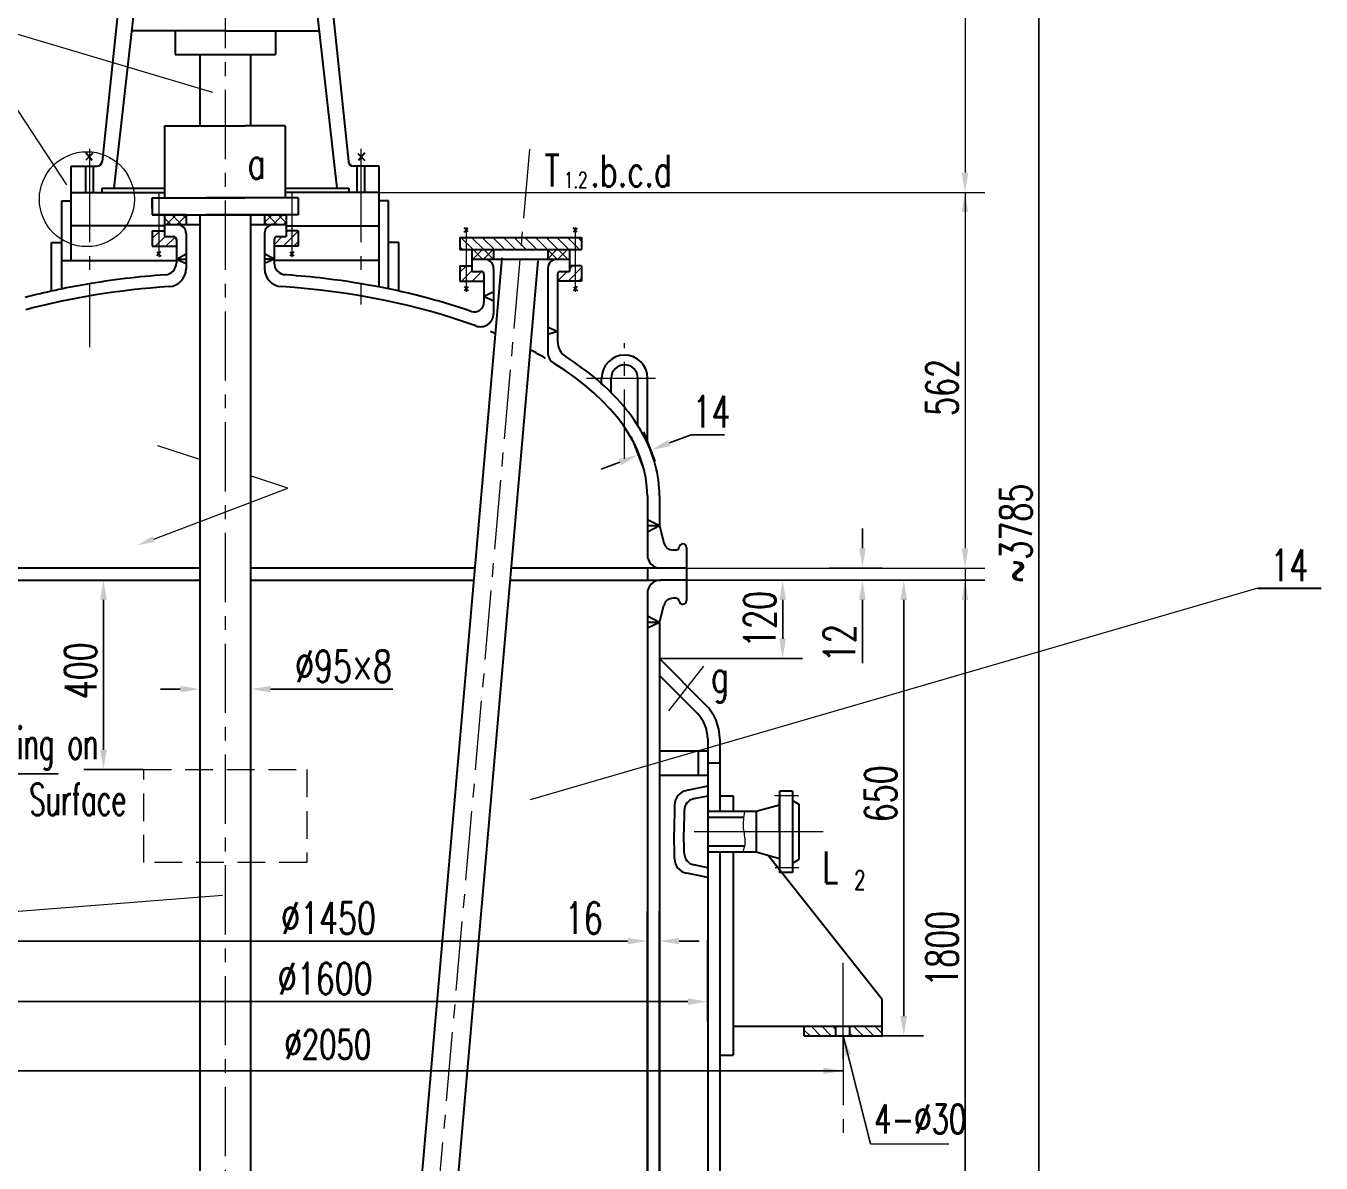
# Model space of a CAD drawing. Extents: x 0 to 594, y 0 to 841.
# Drawn here: x 141.7 to 305.3, y 552.5 to 696.2 of the extents above; entities that cross this region are included whole.
import ezdxf

# ---------------------------------------------------------------- set-up
doc = ezdxf.new("R2010")
doc.units = 0
doc.header["$LTSCALE"] = 7
doc.header["$MEASUREMENT"] = 0
for name, pattern in [('CENTER', [2, 1.25, -0.25, 0.25, -0.25]), ('CENTERX2', [101.6, 63.5, -12.7, 12.7, -12.7]), ('DASHED', [0.75, 0.5, -0.25])]:
    doc.linetypes.add(name, pattern=pattern)
doc.layers.get('0').update_dxf_attribs({"linetype": 'CONTINUOUS', "lineweight": 30})
doc.layers.get('DEFPOINTS').update_dxf_attribs({"color": 2, "linetype": 'DASHED', "lineweight": 13})
for name, color, linetype, lineweight in [('CEN', 1, 'CENTER', 13), ('DIM', 4, 'CONTINUOUS', 13), ('FULL', 7, 'CONTINUOUS', 30), ('THIN', 3, 'CONTINUOUS', 13), ('斜线', 6, 'CONTINUOUS', 13)]:
    doc.layers.add(name, color=color, linetype=linetype, lineweight=lineweight)
doc.styles.add('HZ4', font='romans.shx', dxfattribs={"width": 0.7, "height": 4, "bigfont": 'hztxt.shx'})
doc.styles.add('RMO3', font='romans.shx', dxfattribs={"width": 0.7, "height": 3})
doc.styles.add('RMO4', font='romans.shx', dxfattribs={"width": 0.7, "height": 4})
doc.styles.get("Standard").update_dxf_attribs({"font": 'SIMFANG.TTF', "width": 0.7, "height": 6})
doc.dimstyles.get("Standard").update_dxf_attribs({"dimtxt": 0.18, "dimasz": 0.18, "dimexe": 0.18, "dimexo": 0.0625, "dimgap": 0.09, "dimtad": 0, "dimtih": 1, "dimtoh": 1, "dimdec": 4, "dimzin": 0, "dimdsep": 46, "dimtxsty": 'Standard', "dimcen": 0.09, "dimadec": 0, "dimazin": 0, "dimtfac": 1, "dimtdec": 4, "dimtofl": 0, "dimtmove": 0, "dimatfit": 3, "dimfxl": 0, "dimtolj": 1, "dimtzin": 0, "dimarcsym": 0})
pattern_1 = [(135, (19.6307, 139.3823), (-0.6734323, -0.6734323), []), (225, (19.6307, 139.3823), (0.6734323, -0.6734323), [])]
pattern_2 = [(45, (19.6307, 139.3823), (-0.6734323, 0.6734323), [])]

# ---------------------------------------------------------------- blocks, each defined once
blk = doc.blocks.new('*D28')
at = {"layer": 'DEFPOINTS', "color": 0}
for p in [(220.67, 642.61), (219.61, 640.54), (221.23, 641.16)]:
    blk.add_point(p, dxfattribs=at)
at = {"layer": 'DIM', "color": 0, "lineweight": -2}
for p, q in [((221.2, 641.22), (219.77, 644.94)), ((219.58, 640.6), (218.15, 644.32)), ((223, 643.51), (225.75, 644.56)), ((225.75, 644.56), (229.97, 644.56)), ((216.72, 641.09), (214.38, 640.19))]:
    blk.add_line(p, q, dxfattribs=at)
at = {"layer": 'DIM', "color": 0}
for points in [[(222.85, 643.9), (223.15, 643.12), (220.67, 642.61)], [(216.57, 641.48), (216.87, 640.7), (219.05, 641.99)]]:
    blk.add_solid(points, dxfattribs=at)
at = {"layer": 'DIM', "color": 0, "insert": (228.31, 647.46), "char_height": 4, "attachment_point": 5, "style": 'RMO4'}
blk.add_mtext('\\A1;14', dxfattribs=at)
blk = doc.blocks.new('*D29')
at = {"layer": 'DEFPOINTS', "color": 0}
for p in [(105.92, 580.74), (227.82, 580.74), (227.82, 572.91)]:
    blk.add_point(p, dxfattribs=at)
at = {"layer": 'DIM', "color": 0, "lineweight": -2}
for p, q in [((105.92, 580.68), (105.92, 570.41)), ((227.82, 580.68), (227.82, 570.41)), ((108.42, 572.91), (225.32, 572.91))]:
    blk.add_line(p, q, dxfattribs=at)
at = {"layer": 'DIM', "color": 0}
for points in [[(108.42, 573.32), (108.42, 572.49), (105.92, 572.91)], [(225.32, 573.32), (225.32, 572.49), (227.82, 572.91)]]:
    blk.add_solid(points, dxfattribs=at)
at = {"layer": 'DIM', "color": 0, "insert": (179.5, 575.81), "char_height": 4, "attachment_point": 5, "style": 'RMO4'}
blk.add_mtext('\\A1;%%c1600', dxfattribs=at)
blk = doc.blocks.new('*D31')
at = {"layer": 'DEFPOINTS', "color": 0}
for p in [(225.16, 626.17), (221.73, 616.27), (237.3, 616.27)]:
    blk.add_point(p, dxfattribs=at)
at = {"layer": 'DIM', "color": 0, "lineweight": -2}
for p, q in [((225.22, 626.17), (239.8, 626.17)), ((237.3, 623.67), (237.3, 618.77)), ((221.79, 616.27), (239.8, 616.27))]:
    blk.add_line(p, q, dxfattribs=at)
at = {"layer": 'DIM', "color": 0}
for points in [[(236.88, 623.67), (237.71, 623.67), (237.3, 626.17)], [(236.88, 618.77), (237.71, 618.77), (237.3, 616.27)]]:
    blk.add_solid(points, dxfattribs=at)
at = {"layer": 'DIM', "color": 0, "insert": (234.4, 621.22), "char_height": 4, "attachment_point": 5, "rotation": 90, "style": 'RMO4'}
blk.add_mtext('\\A1;120', dxfattribs=at)
blk = doc.blocks.new('*D33')
at = {"layer": 'DEFPOINTS', "color": 0}
for p in [(225.21, 626.17), (166.87, 473.33), (260.34, 473.33)]:
    blk.add_point(p, dxfattribs=at)
at = {"layer": 'DIM', "color": 0, "lineweight": -2}
for p, q in [((225.28, 626.17), (262.84, 626.17)), ((260.34, 623.67), (260.34, 475.83)), ((166.93, 473.33), (262.84, 473.33))]:
    blk.add_line(p, q, dxfattribs=at)
at = {"layer": 'DIM', "color": 0}
for points in [[(259.93, 623.67), (260.76, 623.67), (260.34, 626.17)], [(259.93, 475.83), (260.76, 475.83), (260.34, 473.33)]]:
    blk.add_solid(points, dxfattribs=at)
at = {"layer": 'DIM', "color": 0, "insert": (257.44, 579.58), "char_height": 4, "attachment_point": 5, "rotation": 90, "style": 'RMO4'}
blk.add_mtext('\\A1;1800', dxfattribs=at)
blk = doc.blocks.new('*D36')
at = {"layer": 'DEFPOINTS', "color": 0}
for p in [(243.1, 627.7), (244.67, 626.17), (247.38, 626.17)]:
    blk.add_point(p, dxfattribs=at)
at = {"layer": 'DIM', "color": 0, "lineweight": -2}
for p, q in [((247.38, 630.2), (247.38, 632.7)), ((243.16, 627.7), (249.88, 627.7)), ((244.73, 626.17), (249.88, 626.17)), ((247.38, 623.67), (247.38, 615.7))]:
    blk.add_line(p, q, dxfattribs=at)
at = {"layer": 'DIM', "color": 0}
for points in [[(246.96, 630.2), (247.8, 630.2), (247.38, 627.7)], [(246.96, 623.67), (247.8, 623.67), (247.38, 626.17)]]:
    blk.add_solid(points, dxfattribs=at)
at = {"layer": 'DIM', "color": 0, "insert": (244.48, 618.21), "char_height": 4, "attachment_point": 5, "rotation": 90, "style": 'RMO4'}
blk.add_mtext('\\A1;12', dxfattribs=at)
blk = doc.blocks.new('*D53')
at = {"layer": 'DEFPOINTS', "color": 0}
for p in [(113.54, 582.01), (220.2, 582.01), (220.2, 580.56)]:
    blk.add_point(p, dxfattribs=at)
at = {"layer": 'DIM', "color": 0, "lineweight": -2}
for p, q in [((113.54, 581.94), (113.54, 578.06)), ((220.2, 581.94), (220.2, 578.06)), ((116.04, 580.56), (217.7, 580.56))]:
    blk.add_line(p, q, dxfattribs=at)
at = {"layer": 'DIM', "color": 0}
for points in [[(116.04, 580.97), (116.04, 580.14), (113.54, 580.56)], [(217.7, 580.97), (217.7, 580.14), (220.2, 580.56)]]:
    blk.add_solid(points, dxfattribs=at)
at = {"layer": 'DIM', "color": 0, "insert": (179.92, 583.46), "char_height": 4, "attachment_point": 5, "style": 'RMO4'}
blk.add_mtext('\\A1;%%c1450', dxfattribs=at)
blk = doc.blocks.new('*D54')
at = {"layer": 'DEFPOINTS', "color": 0}
for p in [(220.2, 580.56), (221.73, 580.56), (221.73, 580.12)]:
    blk.add_point(p, dxfattribs=at)
at = {"layer": 'DIM', "color": 0, "lineweight": -2}
for p, q in [((220.2, 580.62), (220.2, 583.06)), ((221.73, 580.18), (221.73, 583.06)), ((217.7, 580.56), (209.66, 580.56)), ((224.23, 580.56), (226.73, 580.56))]:
    blk.add_line(p, q, dxfattribs=at)
at = {"layer": 'DIM', "color": 0}
for points in [[(217.7, 580.97), (217.7, 580.14), (220.2, 580.56)], [(224.23, 580.97), (224.23, 580.14), (221.73, 580.56)]]:
    blk.add_solid(points, dxfattribs=at)
at = {"layer": 'DIM', "color": 0, "insert": (212.17, 583.46), "char_height": 4, "attachment_point": 5, "style": 'RMO4'}
blk.add_mtext('\\A1;16', dxfattribs=at)
blk = doc.blocks.new('*D55')
at = {"layer": 'DEFPOINTS', "color": 0}
for p in [(170.1, 612.4), (163.67, 611.99), (170.1, 611.99)]:
    blk.add_point(p, dxfattribs=at)
at = {"layer": 'DIM', "color": 0, "lineweight": -2}
for p, q in [((163.67, 612.05), (163.67, 614.9)), ((170.1, 612.05), (170.1, 614.9)), ((161.17, 612.4), (158.67, 612.4)), ((172.6, 612.4), (188.05, 612.4))]:
    blk.add_line(p, q, dxfattribs=at)
at = {"layer": 'DIM', "color": 0}
for points in [[(161.17, 612.82), (161.17, 611.99), (163.67, 612.4)], [(172.6, 612.82), (172.6, 611.99), (170.1, 612.4)]]:
    blk.add_solid(points, dxfattribs=at)
at = {"layer": 'DIM', "color": 0, "insert": (181.81, 615.3), "char_height": 4, "attachment_point": 5, "style": 'HZ4'}
blk.add_mtext('\\A1;%%C95×8', dxfattribs=at)
blk = doc.blocks.new('*D57')
at = {"layer": 'DEFPOINTS', "color": 0}
for p in [(249.66, 626.17), (252.6, 626.17), (247.52, 568.57)]:
    blk.add_point(p, dxfattribs=at)
at = {"layer": 'DIM', "color": 0, "lineweight": -2}
for p, q in [((249.73, 626.17), (255.1, 626.17)), ((252.6, 571.07), (252.6, 623.67)), ((247.58, 568.57), (255.1, 568.57))]:
    blk.add_line(p, q, dxfattribs=at)
at = {"layer": 'DIM', "color": 0}
for points in [[(252.18, 623.67), (253.02, 623.67), (252.6, 626.17)], [(252.18, 571.07), (253.02, 571.07), (252.6, 568.57)]]:
    blk.add_solid(points, dxfattribs=at)
at = {"layer": 'DIM', "color": 0, "insert": (249.7, 599.17), "char_height": 4, "attachment_point": 5, "rotation": 90, "style": 'RMO4'}
blk.add_mtext('\\A1;650', dxfattribs=at)
blk = doc.blocks.new('*D134')
at = {"layer": 'DEFPOINTS', "color": 0}
for p in [(262.84, 769.2), (184.81, 458.1), (269.67, 458.1)]:
    blk.add_point(p, dxfattribs=at)
at = {"layer": 'DIM', "color": 0, "lineweight": -2}
for p, q in [((262.91, 769.2), (272.17, 769.2)), ((269.67, 766.7), (269.67, 460.6)), ((184.87, 458.1), (272.17, 458.1))]:
    blk.add_line(p, q, dxfattribs=at)
at = {"layer": 'DIM', "color": 0}
for points in [[(269.26, 766.7), (270.09, 766.7), (269.67, 769.2)], [(269.26, 460.6), (270.09, 460.6), (269.67, 458.1)]]:
    blk.add_solid(points, dxfattribs=at)
at = {"layer": 'DIM', "color": 0, "insert": (266.77, 632.11), "char_height": 4, "attachment_point": 5, "rotation": 90, "style": 'RMO4'}
blk.add_mtext('\\A1;~3785', dxfattribs=at)
blk = doc.blocks.new('*D136')
at = {"layer": 'DEFPOINTS', "color": 0}
for p in [(151.48, 626.17), (163.67, 626.17), (156.56, 602.25)]:
    blk.add_point(p, dxfattribs=at)
at = {"layer": 'DIM', "color": 0, "lineweight": -2}
for p, q in [((163.61, 626.17), (148.98, 626.17)), ((151.48, 604.75), (151.48, 623.67)), ((156.5, 602.25), (148.98, 602.25))]:
    blk.add_line(p, q, dxfattribs=at)
at = {"layer": 'DIM', "color": 0}
for points in [[(151.06, 623.67), (151.89, 623.67), (151.48, 626.17)], [(151.06, 604.75), (151.89, 604.75), (151.48, 602.25)]]:
    blk.add_solid(points, dxfattribs=at)
at = {"layer": 'DIM', "color": 0, "insert": (148.58, 614.73), "char_height": 4, "attachment_point": 5, "rotation": 90, "style": 'RMO4'}
blk.add_mtext('\\A1;400', dxfattribs=at)

msp = doc.modelspace()

# ---------------------------------------------------------------- hatches: boundary and pattern name
at = {"layer": 'THIN'}
h = msp.add_hatch(dxfattribs=at)
h.set_pattern_fill('ANSI37', color=256, scale=7.619017, angle=90, style=0)
h.set_pattern_definition(pattern_1)
h.paths.add_polyline_path([(160.77619, 671.1263), (161.91904, 671.1263), (161.91904, 672.34535), (159.17619, 672.34535), (159.17619, 671.1263)])
h.paths.add_polyline_path([(174.56661, 671.1263), (174.56661, 672.34535), (171.82376, 672.34535), (171.82376, 671.1263), (172.96661, 671.1263)])
h = msp.add_hatch(dxfattribs=at)
h.set_pattern_fill('ANSI31', color=256, scale=7.619017, style=0)
h.set_pattern_definition(pattern_2)
h.paths.add_polyline_path([(158.45504, 670.31908), (157.65239, 670.31908), (157.65239, 668.36717), (158.45504, 668.36717)])
h.paths.add_polyline_path([(160.31905, 669.6025), (159.17619, 669.6025), (159.17619, 670.31908), (158.45504, 670.31908), (158.45504, 668.36717), (160.7, 668.36717), (160.7, 669.22155, 0.414213562)])
h.paths.add_polyline_path([(176.09041, 670.31908), (175.28776, 670.31908), (175.28776, 668.36717), (176.09041, 668.36717)])
h.paths.add_polyline_path([(175.28776, 670.31908), (174.56661, 670.31908), (174.56661, 669.6025), (173.42376, 669.6025, 0.414213562), (173.04281, 669.22155), (173.04281, 668.36717), (175.28776, 668.36717)])
h = msp.add_hatch(dxfattribs=at)
h.set_pattern_fill('ANSI31', color=256, scale=7.619017, angle=90, style=0)
h.set_pattern_definition([(135, (19.6307, 139.3823), (-0.6734323, -0.6734323), [])])
h.paths.add_polyline_path([(197.31203, 669.46872), (197.31203, 667.94492), (204.20459, 667.94492), (204.3379, 669.46872)])
h.paths.add_polyline_path([(196.50938, 667.94492), (197.31203, 667.94492), (197.31203, 669.46872), (196.50938, 669.46872)])
h.paths.add_polyline_path([(204.3379, 669.46872), (204.20459, 667.94492), (211.09714, 667.94492), (211.09714, 669.46872)])
h.paths.add_polyline_path([(211.09714, 667.94492), (211.89979, 667.94492), (211.89979, 669.46872), (211.09714, 669.46872)])
h = msp.add_hatch(dxfattribs=at)
h.set_pattern_fill('ANSI37', color=256, scale=7.619017, angle=90, style=0)
h.set_pattern_definition(pattern_1)
h.paths.add_polyline_path([(198.03318, 667.94492), (198.03318, 666.72588), (199.63317, 666.72588), (200.77603, 666.72588), (200.77603, 667.94492)])
h.paths.add_polyline_path([(207.63314, 667.94492), (207.63314, 666.72588), (208.776, 666.72588), (210.37599, 666.72588), (210.37599, 667.94492)])
h = msp.add_hatch(dxfattribs=at)
h.set_pattern_fill('ANSI31', color=256, scale=7.619017, style=0)
h.set_pattern_definition(pattern_2)
h.paths.add_polyline_path([(197.31203, 663.96675), (199.55698, 663.96675), (199.55698, 664.82112, 0.414213562), (199.17603, 665.20207), (198.03318, 665.20207), (198.03318, 665.91866), (197.31203, 665.91866)])
h.paths.add_polyline_path([(197.31203, 665.91866), (196.50938, 665.91866), (196.50938, 663.96675), (197.31203, 663.96675)])
h.paths.add_polyline_path([(211.09714, 663.96675), (211.89979, 663.96675), (211.89979, 665.91866), (211.09714, 665.91866)])
h.paths.add_polyline_path([(210.37599, 665.20207), (209.23314, 665.20207, 0.414213562), (208.85219, 664.82112), (208.85219, 663.96675), (211.09714, 663.96675), (211.09714, 665.91866), (210.37599, 665.91866)])
h = msp.add_hatch(dxfattribs=at)
h.set_pattern_fill('ANSI31', color=256, scale=7.619017, style=0)
h.set_pattern_definition([(135, (310.3258, 139.3823), (0.6734323, 0.6734323), [])])
h.paths.add_polyline_path([(246.07599, 569.78713), (246.07599, 568.56809), (249.8783, 568.56809), (249.8783, 569.78713)])
h.paths.add_polyline_path([(243.98881, 568.56809), (243.98881, 569.78713), (239.98256, 569.78713), (239.98256, 568.56809)])

# ---------------------------------------------------------------- linework, layer by layer
at = {"linetype": 'ByBlock'}
for p, q in [((220.20452, 532.1528), (220.20452, 584.35167)), ((221.72832, 530.32421), (221.72832, 584.35167))]:
    msp.add_line(p, q, dxfattribs=at)
at = {"layer": 'CEN'}
for p, q in [((166.8714, 772.14083), (166.8714, 448.69428)), ((205.31537, 680.6412), (189.51902, 500.08813)), ((149.72861, 677.62556), (149.72861, 655.60594)), ((184.01419, 677.62556), (184.01419, 661.00329)), ((158.45504, 675.13532), (158.45504, 667.00123)), ((175.28776, 675.13532), (175.28776, 667.00123)), ((197.31203, 670.7349), (197.31203, 662.60081)), ((211.09714, 670.7349), (211.09714, 662.60081)), ((217.32508, 641.50927), (217.32508, 656.14039)), ((212.50113, 651.70604), (221.85519, 651.70604)), ((227.28568, 615.28944), (222.8728, 609.67865))]:
    msp.add_line(p, q, dxfattribs=at)
at = {"layer": 'CEN', "linetype": 'CENTER'}
for p, q in [((149.72861, 680.67773), (149.72861, 670.9564)), ((184.01419, 680.67773), (184.01419, 670.9564)), ((244.93043, 568.56809), (244.93043, 572.23024)), ((244.93043, 568.56809), (244.93043, 555.98173))]:
    msp.add_line(p, q, dxfattribs=at)
at = {"layer": 'CEN', "linetype": 'CENTERX2'}
for p, q in [((239.30857, 598.90842), (236.25443, 598.90842)), ((242.42906, 594.36443), (226.12588, 594.36443)), ((239.36087, 589.79744), (236.35905, 589.79744))]:
    msp.add_line(p, q, dxfattribs=at)
at = {"layer": 'DIM'}
for p, q in [((260.34251, 766.70144), (260.34251, 677.68237)), ((186.36239, 675.18237), (262.84251, 675.18237)), ((186.42489, 675.18237), (262.84251, 675.18237)), ((260.34251, 675.18237), (260.34251, 660.20089)), ((260.34251, 672.68237), (260.34251, 630.19798)), ((225.21938, 627.69798), (262.84251, 627.69798)), ((260.34251, 627.69798), (260.34251, 616.33501)), ((244.93043, 565.63815), (244.93043, 577.79871)), ((248.41182, 554.93051), (258.3158, 554.93051))]:
    msp.add_line(p, q, dxfattribs=at)
msp.add_open_spline([(232.49166, 596.91867), (232.35653, 596.22504), (232.18328, 594.93181), (232.66934, 593.19142), (232.40888, 592.21165), (232.25297, 591.81018)], degree=3, knots=[0.775912686, 0.775912686, 0.775912686, 0.775912686, 2.87582813, 4.683360321, 5.964314927, 5.964314927, 5.964314927, 5.964314927], dxfattribs=at)
for points in [[(259.92585, 677.68237), (260.75918, 677.68237), (260.34251, 675.18237)], [(259.92585, 672.68237), (260.75918, 672.68237), (260.34251, 675.18237)], [(259.92585, 630.19798), (260.75918, 630.19798), (260.34251, 627.69798)]]:
    msp.add_solid(points, dxfattribs=at)
at = {"layer": 'FULL'}
for p, q in [((157.27439, 715.37345), (152.78447, 675.73592)), ((176.46841, 715.37345), (180.95833, 675.73592)), ((154.97394, 714.137), (151.29767, 679.10361)), ((178.76886, 714.137), (182.44513, 679.10361)), ((166.8714, 695.60844), (155.03552, 695.60844)), ((160.52077, 695.60844), (160.52077, 692.59839)), ((166.8714, 695.60844), (178.70728, 695.60844)), ((166.8714, 695.60844), (176.14466, 695.60844)), ((173.22203, 695.60844), (173.22203, 692.59839)), ((160.52077, 692.59839), (173.22203, 692.59839)), ((163.6714, 692.59839), (163.6714, 683.60561)), ((170.0714, 692.59839), (170.0714, 683.60561)), ((159.20614, 683.60561), (159.20614, 674.50069)), ((159.20614, 683.60561), (169.33161, 683.60561)), ((174.44525, 683.60561), (169.34954, 683.60561)), ((174.44525, 683.60561), (174.44525, 674.50069)), ((149.25568, 680.22751), (150.04006, 679.24789)), ((150.13811, 680.12955), (149.25568, 679.24789)), ((183.61625, 680.09507), (184.49687, 679.21159)), ((184.49888, 680.19121), (183.71249, 679.2132)), ((147.39277, 666.57984), (147.39277, 678.49808)), ((147.39277, 678.49808), (150.68269, 678.49808)), ((149.24272, 675.18237), (149.24272, 678.49808)), ((150.20092, 675.18237), (150.20092, 678.49808)), ((186.30345, 678.49808), (183.06011, 678.49808)), ((183.54188, 675.18237), (183.54188, 678.49808)), ((184.50008, 675.18237), (184.50008, 678.49808)), ((186.30345, 663.22619), (186.30345, 678.49808)), ((147.39277, 675.18237), (159.20614, 675.18237)), ((147.44291, 675.18237), (152.01432, 675.18237)), ((151.2813, 675.73592), (151.2813, 675.18237)), ((151.2813, 675.73592), (159.20614, 675.73592)), ((157.65239, 674.50069), (157.65239, 672.34535)), ((157.65239, 674.50069), (169.33161, 674.50069)), ((157.65239, 673.16122), (157.65239, 674.50069)), ((176.09041, 674.50069), (164.41119, 674.50069)), ((174.44525, 675.73592), (182.4615, 675.73592)), ((186.30345, 675.18237), (174.44525, 675.18237)), ((176.09041, 674.50069), (176.09041, 672.34535)), ((186.29989, 675.18237), (181.72848, 675.18237)), ((182.4615, 675.73592), (182.4615, 675.18237)), ((146.23024, 662.98545), (146.23024, 674.12894)), ((146.23024, 674.12894), (147.39277, 674.12894)), ((157.65239, 673.92382), (157.65239, 673.10795)), ((187.51257, 674.12894), (186.35003, 674.12894)), ((187.51257, 662.98545), (187.51257, 674.12894)), ((157.65239, 672.34535), (169.33161, 672.34535)), ((161.91904, 672.34535), (157.65239, 672.34535)), ((159.17619, 672.34535), (159.17619, 669.6025)), ((159.17619, 672.34535), (174.56661, 672.34535)), ((159.17619, 671.1263), (160.77619, 671.1263)), ((160.77619, 671.1263), (163.6714, 671.1263)), ((161.91904, 672.34535), (161.91904, 671.1263)), ((163.6714, 672.34535), (163.6714, 529.61446)), ((176.09041, 672.34535), (164.41119, 672.34535)), ((170.0714, 672.34535), (170.0714, 529.61446)), ((170.0714, 671.1263), (172.96661, 671.1263)), ((171.82376, 672.34535), (171.82376, 671.1263)), ((172.96661, 671.1263), (174.56661, 671.1263)), ((174.56661, 672.34535), (174.56661, 669.6025)), ((159.17619, 670.93509), (147.39277, 670.93509)), ((157.65239, 670.31908), (159.17619, 670.31908)), ((157.65239, 670.31908), (157.65239, 668.36717)), ((159.17619, 669.6025), (160.31905, 669.6025)), ((161.91904, 669.98345), (161.91904, 665.55158)), ((171.82376, 669.98345), (171.82376, 665.55158)), ((173.42376, 669.6025), (174.56661, 669.6025)), ((174.56661, 670.93509), (186.35003, 670.93509)), ((176.09041, 670.31908), (174.56661, 670.31908)), ((176.09041, 670.31908), (176.09041, 668.36717)), ((176.09041, 670.31908), (176.09041, 668.36717)), ((196.50938, 669.46872), (211.89979, 669.46872)), ((196.50938, 669.46872), (196.50938, 667.94492)), ((197.55279, 670.18488), (197.0529, 670.68434)), ((197.06343, 670.16244), (197.56991, 670.69826)), ((211.34574, 670.16244), (210.83926, 670.69826)), ((210.85638, 670.18488), (211.35627, 670.68434)), ((211.89979, 669.46872), (211.89979, 667.94492)), ((144.92238, 662.70555), (144.92238, 668.83006)), ((144.92238, 668.83006), (146.23024, 668.83006)), ((157.65239, 668.36717), (160.7, 668.36717)), ((160.7, 669.22155), (160.7, 666.28335)), ((173.04281, 669.22155), (173.04281, 666.28329)), ((176.09041, 668.36717), (173.04281, 668.36717)), ((188.82042, 668.83006), (187.51257, 668.83006)), ((188.82042, 662.70555), (188.82042, 668.83006)), ((196.50938, 667.94492), (211.89979, 667.94492)), ((198.03318, 667.94492), (198.03318, 665.20207)), ((200.77603, 667.94492), (200.77603, 666.72588)), ((207.63314, 667.94492), (207.63314, 666.72588)), ((210.37599, 667.94492), (210.37599, 665.20207)), ((146.23024, 666.57984), (160.7, 666.57984)), ((158.6958, 667.65101), (158.19592, 667.15155)), ((158.20644, 667.67346), (158.71292, 667.13763)), ((160.7, 666.76262), (161.91904, 667.42596)), ((160.7, 666.76262), (161.91904, 666.76262)), ((160.7, 666.76262), (161.91904, 666.20161)), ((173.04281, 666.76262), (171.82376, 667.42596)), ((173.04281, 666.76262), (171.82376, 666.20161)), ((173.04281, 666.76262), (171.82376, 666.76262)), ((186.30345, 666.57984), (173.04281, 666.57984)), ((175.53636, 667.67346), (175.02988, 667.13763)), ((175.047, 667.65101), (175.54689, 667.15155)), ((201.82132, 666.92973), (187.71302, 505.67111)), ((206.37536, 666.5313), (192.26705, 505.27268)), ((198.03318, 666.72588), (199.63317, 666.72588)), ((199.63317, 666.72588), (208.776, 666.72588)), ((208.776, 666.72588), (210.37599, 666.72588)), ((196.50938, 665.91866), (198.03318, 665.91866)), ((196.50938, 665.91866), (196.50938, 663.96675)), ((198.03318, 665.20207), (199.17603, 665.20207)), ((199.55698, 664.82112), (199.55698, 661.28417)), ((200.77603, 665.58302), (200.77603, 659.87735)), ((207.63314, 665.58302), (207.63314, 654.98088)), ((208.85219, 664.82112), (208.85219, 656.3474)), ((209.23314, 665.20207), (210.37599, 665.20207)), ((211.89979, 665.91866), (210.37599, 665.91866)), ((211.89979, 665.91866), (211.89979, 663.96675)), ((196.50938, 663.96675), (199.55698, 663.96675)), ((197.55279, 663.25059), (197.0529, 662.75112)), ((197.06343, 663.27303), (197.56991, 662.73721)), ((211.89979, 663.96675), (208.85219, 663.96675)), ((211.34574, 663.27303), (210.83926, 662.73721)), ((210.85638, 663.25059), (211.35627, 662.75112)), ((199.55698, 662.07907), (200.80935, 662.64649)), ((199.55698, 662.07907), (200.77603, 661.48972)), ((207.63314, 658.17465), (208.85219, 657.5853)), ((208.85219, 657.5853), (207.63314, 657.20797)), ((214.42095, 651.00557), (214.42095, 651.70604)), ((215.64, 649.85532), (215.64, 651.70604)), ((219.01017, 645.69589), (219.01017, 651.70604)), ((220.22921, 643.4604), (220.22921, 651.70604)), ((220.20452, 636.8408), (220.20452, 629.37412)), ((221.72832, 636.8408), (221.72832, 633.03129)), ((221.72832, 633.03129), (220.20452, 633.77824)), ((221.72832, 633.03129), (220.20452, 633.03129)), ((221.72832, 633.03129), (220.20452, 632.24493)), ((221.72832, 633.03129), (222.28752, 630.89414)), ((224.69974, 630.74558), (224.68695, 630.74558)), ((225.15688, 630.28844), (225.15688, 623.58371)), ((223.78546, 629.98368), (223.46686, 629.98368)), ((163.6714, 627.69798), (111.8621, 627.69798)), ((198.38899, 627.69798), (170.0714, 627.69798)), ((221.8807, 627.69798), (202.97788, 627.69798)), ((220.20452, 627.69798), (220.20452, 626.17417)), ((225.15688, 627.69798), (221.8807, 627.69798)), ((111.8621, 626.17417), (163.6714, 626.17417)), ((170.0714, 626.17417), (198.25567, 626.17417)), ((202.84456, 626.17417), (221.8807, 626.17417)), ((225.15688, 626.17417), (221.8807, 626.17417)), ((220.20452, 624.49805), (220.20452, 499.99587)), ((223.78546, 623.88847), (223.46686, 623.88847)), ((223.78546, 623.88847), (223.46686, 623.88847)), ((297.33448, 625.16549), (305.33448, 625.16549)), ((221.72832, 620.84086), (222.28752, 622.97801)), ((224.69974, 623.12657), (224.68695, 623.12657)), ((221.72832, 620.84086), (220.20452, 621.62722)), ((221.72832, 620.84086), (220.20452, 620.84086)), ((221.72832, 620.84086), (220.20452, 620.09391)), ((221.72832, 620.84086), (220.20452, 620.84086)), ((221.72832, 620.84086), (221.72832, 499.99587)), ((221.72832, 616.26945), (227.56209, 610.43568)), ((221.72832, 614.11447), (226.4846, 609.35819)), ((227.82354, 606.12571), (227.82354, 499.99587)), ((229.34734, 606.12571), (229.34734, 596.91867)), ((227.82354, 604.55249), (221.72832, 604.55249)), ((226.6045, 604.55249), (226.6045, 601.50488)), ((229.34734, 603.02868), (227.82354, 603.02868)), ((227.82354, 601.50488), (221.72832, 601.50488)), ((227.82354, 600.12732), (225.17234, 599.60698)), ((238.52398, 599.48441), (236.91485, 599.48441)), ((236.91485, 599.48441), (236.91485, 589.24445)), ((238.52398, 599.48441), (238.52398, 589.24445)), ((223.63442, 597.73789), (223.59812, 594.36443)), ((227.85983, 598.89214), (226.0838, 598.54357)), ((229.34734, 598.92855), (231.06438, 598.92855)), ((231.06438, 598.92855), (231.06438, 596.91867)), ((239.35575, 597.87527), (239.35575, 590.85358)), ((224.85346, 597.04829), (224.81716, 594.36443)), ((223.63442, 590.99097), (223.59812, 594.36443)), ((224.85346, 591.68056), (224.81716, 594.36443)), ((229.34734, 591.81018), (229.34734, 499.99587)), ((231.06438, 591.81018), (231.06438, 566.12217)), ((249.8783, 573.1657), (235.48443, 591.3784)), ((227.85983, 589.83671), (226.0838, 590.18528)), ((238.52398, 589.24445), (236.91485, 589.24445)), ((238.52398, 589.24445), (236.91485, 589.24445)), ((227.82354, 588.60154), (225.17234, 589.12187)), ((249.8783, 571.6157), (249.8783, 573.1657)), ((249.8783, 568.56809), (249.8783, 571.6157)), ((231.06438, 569.78713), (249.8783, 569.78713)), ((239.98256, 569.78713), (239.98256, 568.56809)), ((244.01029, 568.56809), (244.01029, 569.78713)), ((245.77537, 568.56809), (245.77537, 569.78713)), ((239.98256, 568.56809), (249.8783, 568.56809)), ((229.34734, 566.12217), (231.06438, 566.12217))]:
    msp.add_line(p, q, dxfattribs=at)
at = {"layer": 'FULL', "linetype": 'Continuous'}
for p, q in [((236.91485, 597.75688), (233.96475, 596.91867)), ((236.91485, 594.36443), (236.91485, 598.53355)), ((238.52398, 598.31413), (239.35575, 597.87527)), ((233.96475, 596.91867), (227.79159, 596.91867)), ((232.36977, 596.18724), (227.79159, 596.18724)), ((233.96475, 596.91867), (233.96475, 591.81018)), ((232.4723, 592.54161), (227.79159, 592.54161)), ((233.96475, 591.81018), (227.79159, 591.81018)), ((236.91485, 590.97197), (233.96475, 591.81018)), ((238.52398, 590.41473), (239.35575, 590.85358))]:
    msp.add_line(p, q, dxfattribs=at)
at = {"layer": 'FULL'}
for centre, radius, start, end in [((150.68269, 679.11313), 0.61505, 270, 359.1130256), ((150.68554, 679.11313), 0.61505, 270, 353.6018053), ((183.06011, 679.11313), 0.61505, 180.8869744, 270), ((183.05726, 679.11313), 0.61505, 186.3981947, 270), ((160.77619, 669.98345), 1.14285, 0, 90), ((172.96661, 669.98345), 1.14285, 90, 180), ((160.31905, 669.22155), 0.38095, 0, 90), ((173.42376, 669.22155), 0.38095, 90, 180), ((159.17619, 666.28335), 1.5238, 274.05487, 360), ((174.56661, 666.28329), 1.5238, 180, 265.9508593), ((199.63317, 665.58302), 1.14285, 0, 90), ((208.776, 665.58302), 1.14285, 90, 180), ((159.63333, 665.55158), 2.28571, 273.834131, 0), ((174.10947, 665.55158), 2.28571, 180, 266.165869), ((199.17603, 664.82112), 0.38095, 0, 90), ((209.23314, 664.82112), 0.38095, 90, 180), ((198.33794, 661.28417), 1.21904, 250.7307607, 0), ((199.09984, 659.87735), 1.67618, 249.764683, 360), ((211.13789, 656.3474), 2.28571, 180, 237.1006166), ((209.30933, 654.98088), 1.67618, 180, 238.1414016), ((217.32508, 651.70604), 2.90413, 360, 180), ((217.32508, 651.70604), 1.68509, 0, 180), ((223.46686, 631.20272), 1.21904, 194.6631129, 270), ((223.78546, 630.44082), 0.45714, 270, 350.4059318), ((224.68695, 630.28844), 0.45714, 90, 170.4059318), ((224.69974, 630.28844), 0.45714, 360, 90), ((221.8807, 629.37416), 1.67618, 180, 270), ((221.8807, 624.49799), 1.67618, 90, 180), ((223.46686, 622.66943), 1.21904, 90, 165.3368871), ((223.46686, 622.66943), 1.21904, 90, 165.3368871), ((223.78546, 623.43133), 0.45714, 9.5940682, 90), ((224.69974, 623.58371), 0.45714, 270, 360), ((224.68695, 623.58371), 0.45714, 189.5940682, 270), ((223.25213, 606.12571), 4.57141, 0, 45), ((223.25213, 606.12571), 6.09521, 0, 45), ((225.53917, 597.73789), 1.90475, 101.1038745, 180), ((226.37726, 597.04829), 1.5238, 101.1038745, 180), ((225.53917, 590.99097), 1.90475, 180, 258.8961255), ((226.37726, 591.68056), 1.5238, 180, 258.8961255)]:
    msp.add_arc(centre, radius, start, end, dxfattribs=at)
for start_param, end_param in [(4.845631387, 5.204393452), (4.077093581, 4.579146574), (4.018434027, 4.032699396), (3.85080173, 3.905335928), (3.141592654, 3.819119392)]:
    msp.add_ellipse((166.8714, 636.8408), major_axis=(-53.33312, 0), ratio=0.5, start_param=start_param, end_param=end_param, dxfattribs=at)
for points, knots in [([(159.28394, 664.76336), (155.8747, 664.52168), (152.50992, 664.1176), (146.62297, 663.10407), (144.06464, 662.55003), (141.60193, 661.90058)], [4.8531030299, 4.8531030299, 4.8531030299, 4.8531030299, 5.0440051509, 5.0440051509, 5.1977510277, 5.1977510277, 5.1977510277, 5.1977510277]), ([(197.93565, 660.13342), (196.18149, 660.74666), (194.35815, 661.30714), (188.17614, 662.96527), (183.5743, 663.82446), (177.25366, 664.54069), (175.66075, 664.68401), (174.05852, 664.79139)], [4.10219302, 4.10219302, 4.10219302, 4.10219302, 4.2200187859, 4.2200187859, 4.489520974, 4.489520974, 4.5791465738, 4.5791465738, 4.5791465738, 4.5791465738]), ([(221.72832, 636.8408), (221.72832, 638.16566), (221.55022, 639.49018), (220.84891, 642.09603), (220.32622, 643.37716), (218.96104, 645.86754), (218.11879, 647.07705), (215.23109, 650.47992), (212.79076, 652.55584), (209.89637, 654.42826)], [3.1415926536, 3.1415926536, 3.1415926536, 3.1415926536, 3.2753530195, 3.2753530195, 3.4091133853, 3.4091133853, 3.5428737512, 3.5428737512, 3.7996148604, 3.7996148604, 3.7996148604, 3.7996148604])]:
    msp.add_open_spline(points, degree=3, knots=knots, dxfattribs=at)
at = {"layer": 'THIN'}
for p, q in [((139.80072, 686.79212), (146.81876, 676.14923)), ((246.07599, 568.63241), (245.78453, 568.92286))]:
    msp.add_line(p, q, dxfattribs=at)
for points in [[(163.6714, 641.42542), (158.36572, 643.15135)], [(157.82809, 631.36522), (174.79484, 637.80698), (170.0714, 639.34351)]]:
    msp.add_lwpolyline(points, dxfattribs=at)
at = {"layer": 'THIN', "linetype": 'DASHED'}
msp.add_lwpolyline([(156.56376, 602.24575), (177.17905, 602.24575), (177.17905, 590.47582), (156.56376, 590.47582)], close=True, dxfattribs=at)
at = {"layer": 'THIN'}
msp.add_circle((149.37858, 674.32515), 6, dxfattribs=at)
msp.add_solid([(157.96331, 631.00907), (155.69121, 630.55391), (157.69288, 631.72137)], dxfattribs=at)
at = {"layer": '斜线'}
for p, q in [((61.23144, 718.89773), (165.24252, 687.83521)), ((297.33448, 625.16549), (205.40478, 598.40121)), ((61.23144, 578.03753), (166.50769, 586.37441))]:
    msp.add_line(p, q, dxfattribs=at)

# ---------------------------------------------------------------- texts
at = {"layer": 'DIM'}
for s, height, style, width, p in [('a', 4, 'RMO4', 0.7, (169.68692, 676.89551)), ('T  .b.c.d', 4, 'RMO4', 0.7, (207.22939, 675.90933)), ('1.2', 2, 'RMO3', 0.7, (209.65051, 675.73667)), ('14', 4, 'RMO4', 0.7, (298.92826, 626.03172)), ('Glass-lining on', 4, 'HZ4', 0.6, (125.85226, 603.55673)), ('the Inner Surface', 4, 'HZ4', 0.6, (125.85226, 596.4541)), ('L', 4, 'RMO4', 0.7, (242.30411, 587.87098)), ('2', 2.4, 'RMO4', 0.7, (246.32479, 587.05881)), ('%%c2050', 3.657143, 'RMO4', 0.7, (174.34384, 565.66461)), ('4-%%c30', 3.657143, 'RMO4', 0.7, (248.87997, 556.23478))]:
    msp.add_text(s, height=height, dxfattribs=dict(at, style=style, width=width)).set_placement(p)
at = {"layer": 'DIM', "insert": (257.44251, 650.53591), "char_height": 4, "attachment_point": 5, "rotation": 90, "style": 'RMO4'}
msp.add_mtext('\\A1;562', dxfattribs=at)
at = {"layer": 'THIN', "style": 'RMO4', "width": 0.7}
msp.add_text('g', height=4, dxfattribs=at).set_placement((228.23706, 612.05605))

# ---------------------------------------------------------------- dimensions: what is measured, and where the dimension line sits
at = {"layer": 'DIM'}
for base, p1, p2, angle, text, override, picture, middle, dimtype in [((269.67203, 458.09817), (262.84251, 769.20144), (184.80676, 458.09817), 90, '~3785', {"dimasz": 2.5, "dimexe": 2.5, "dimgap": 0.9, "dimtad": 1, "dimtih": 0, "dimtoh": 0, "dimdec": 0, "dimtxsty": 'RMO4', "dimtfac": 2}, '*D134', (269.67203, 632.11471), 160), ((220.6694, 642.61042), (219.60535, 640.54062), (221.22554, 641.16324), 21.0213146, '14', {"dimasz": 2.5, "dimexe": 2.5, "dimgap": 0.9, "dimtad": 1, "dimdec": 0, "dimtxsty": 'RMO4', "dimtfac": 2}, '*D28', (228.30897, 644.56273), 161), ((247.37883, 626.17417), (243.09557, 627.69798), (244.67146, 626.17417), 90, '12', {"dimasz": 2.5, "dimexe": 2.5, "dimgap": 0.9, "dimtad": 1, "dimtih": 0, "dimtoh": 0, "dimdec": 0, "dimtxsty": 'RMO4', "dimtfac": 2}, '*D36', (247.37883, 618.20751), 160), ((151.47708, 626.17417), (156.56376, 602.24575), (163.6714, 626.17417), 90, '400', {"dimasz": 2.5, "dimexe": 2.5, "dimgap": 0.9, "dimtad": 1, "dimtih": 0, "dimtoh": 0, "dimdec": 0, "dimtxsty": 'RMO4', "dimtfac": 2, "dimtdec": 0, "dimtofl": 1, "dimatfit": 1}, '*D136', (151.47708, 614.73404), 160), ((260.34251, 473.32931), (225.21403, 626.17417), (166.8714, 473.32931), 90, '1800', {"dimasz": 2.5, "dimexe": 2.5, "dimgap": 0.9, "dimtad": 1, "dimtih": 0, "dimtoh": 0, "dimdec": 0, "dimtxsty": 'RMO4', "dimtfac": 2}, '*D33', (260.34251, 579.58308), 160), ((237.29656, 616.26945), (225.15688, 626.17417), (221.72832, 616.26945), 90, '120', {"dimasz": 2.5, "dimexe": 2.5, "dimgap": 0.9, "dimtad": 1, "dimtih": 0, "dimtoh": 0, "dimdec": 0, "dimtxsty": 'RMO4', "dimtfac": 2}, '*D31', (237.29656, 621.22181), 160), ((252.59848, 626.17417), (247.51737, 568.56809), (249.66455, 626.17417), 90, '650', {"dimasz": 2.5, "dimexe": 2.5, "dimgap": 0.9, "dimtad": 1, "dimtih": 0, "dimtoh": 0, "dimdec": 0, "dimtxsty": 'RMO4', "dimtfac": 2}, '*D57', (252.59848, 599.17242), 160)]:
    dim = msp.add_linear_dim(base=base, p1=p1, p2=p2, angle=angle, text=text, dimstyle='Standard', override=override, dxfattribs=at)
    dim.commit()
    dim.dimension.update_dxf_attribs({"geometry": picture, "text_midpoint": middle, "dimtype": dimtype})
for base, p1, p2, text, override, picture, middle in [((170.09889, 612.40449), (163.6714, 611.99004), (170.09889, 611.99004), '%%C95×8', {"dimasz": 2.5, "dimexe": 2.5, "dimgap": 0.9, "dimtad": 1, "dimtih": 0, "dimtoh": 0, "dimdec": 0, "dimtxsty": 'HZ4', "dimtfac": 2}, '*D55', (181.8063, 612.40449)), ((220.20452, 580.55738), (113.53828, 582.00605), (220.20452, 582.00608), '%%c1450', {"dimasz": 2.5, "dimexe": 2.5, "dimgap": 0.9, "dimtad": 1, "dimtih": 0, "dimtoh": 0, "dimdec": 0, "dimtxsty": 'RMO4', "dimtfac": 2}, '*D53', (179.91904, 580.55738)), ((221.72832, 580.55738), (220.20452, 580.55738), (221.72832, 580.12035), '16', {"dimasz": 2.5, "dimexe": 2.5, "dimgap": 0.9, "dimtad": 1, "dimtih": 0, "dimtoh": 0, "dimdec": 0, "dimtxsty": 'RMO4', "dimtfac": 2}, '*D54', (212.17119, 580.55738)), ((227.82354, 572.90509), (105.91926, 580.73802), (227.82354, 580.73802), '%%c1600', {"dimasz": 2.5, "dimexe": 2.5, "dimgap": 0.9, "dimtad": 1, "dimtih": 0, "dimtoh": 0, "dimdec": 0, "dimtxsty": 'RMO4', "dimtfac": 2}, '*D29', (179.49986, 572.90509))]:
    dim = msp.add_linear_dim(base=base, p1=p1, p2=p2, text=text, dimstyle='Standard', override=override, dxfattribs=at)
    dim.commit()
    dim.dimension.update_dxf_attribs({"geometry": picture, "text_midpoint": middle, "dimtype": 160})

# ---------------------------------------------------------------- leaders
for points in [[(114.55772, 595.05834), (125.34329, 601.70749), (145.76703, 601.70749)], [(244.93043, 568.56809), (248.41182, 554.93051)], [(244.93043, 564.16238), (130.66978, 564.16238)]]:
    msp.add_leader(points, dimstyle='Standard', override={"dimasz": 2.5, "dimexe": 2.5, "dimgap": 0.9, "dimtad": 1, "dimtih": 0, "dimtoh": 0, "dimdec": 0, "dimtxsty": 'RMO4', "dimtfac": 2}, dxfattribs=at)

doc.saveas('drawing.dxf')
